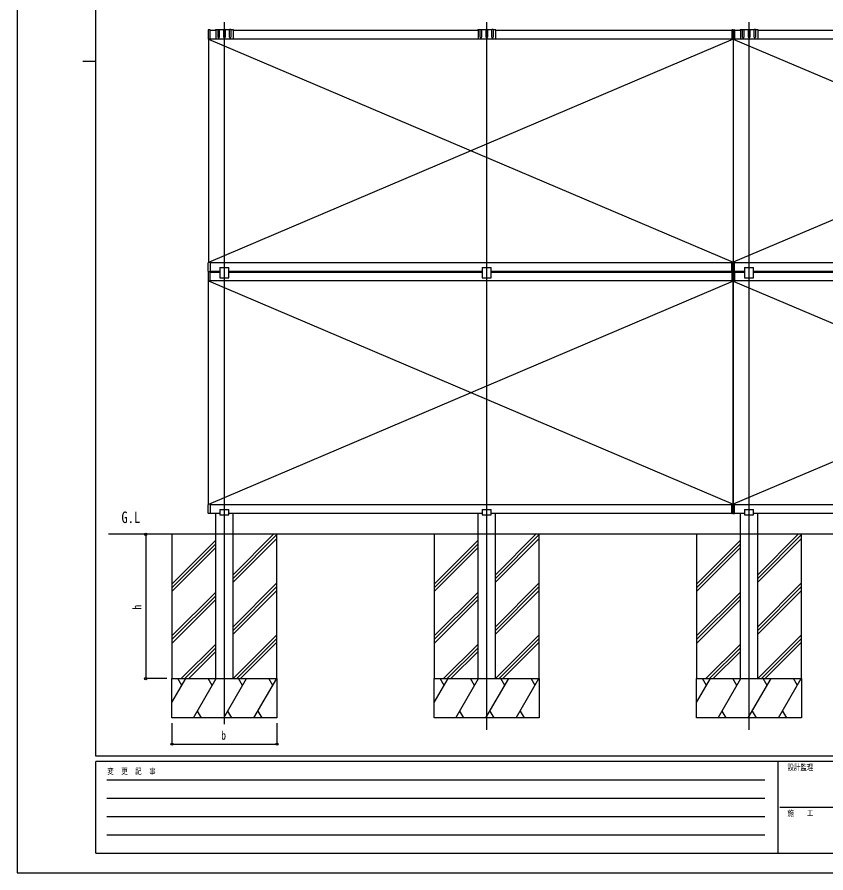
# Model space of a CAD drawing. Units: millimetres, scale not verified. Extents: x -4205 to 4205, y -2970 to 2970.
# Drawn here: x -4205 to -1122, y -2970 to 293 of the extents above; entities that cross this region are included whole.
import ezdxf
from ezdxf.enums import TextEntityAlignment as Align

# ---------------------------------------------------------------- set-up
doc = ezdxf.new("R2010")
doc.units = ezdxf.units.MM
doc.header["$LTSCALE"] = 16
for name, color, linetype in [('0-2_USER1', 3, 'Continuous'), ('0-3_YKK_12', 2, 'Continuous'), ('0-4_YKK_A1', 4, 'Continuous'), ('0-5_YKK_D', 6, 'Continuous'), ('0-6_YKK_ZWAK', 7, 'Continuous')]:
    doc.layers.add(name, color=color, linetype=linetype)
doc.styles.add('ＭＳ ゴシック', font='')
doc.styles.get('ＭＳ ゴシック').set_extended_font_data('MS Gothic')

msp = doc.modelspace()

# ---------------------------------------------------------------- linework, layer by layer
at = {"layer": '0-3_YKK_12'}
for p, q in [((-3414.72, -2402.53), (-3414.72, 274.2)), ((-2414.82, -2424.8), (-2414.82, 274.2)), ((-1414.82, -2424.8), (-1414.82, 274.2))]:
    msp.add_line(p, q, dxfattribs=at)
at = {"layer": '0-4_YKK_A1'}
for p, q in [((-3477.32, 243.12), (-3477.32, 210.48)), ((-3469.64, 244.53), (-3476.38, 244.11)), ((-3469.32, 243.42), (-3447.72, 243.42)), ((-3439.22, 244.92), (-3447.72, 244.92)), ((-3447.72, 244.92), (-3447.72, 210.91)), ((-3439.22, 215.92), (-3439.22, 244.92)), ((-3438.22, 245.92), (-3435.22, 245.92)), ((-3417.22, 244.92), (-3434.22, 244.92)), ((-3434.22, 244.92), (-3434.22, 215.92)), ((-3417.22, 215.92), (-3417.22, 244.92)), ((-3416.22, 245.92), (-3413.22, 245.92)), ((-3395.22, 244.92), (-3412.22, 244.92)), ((-3412.22, 244.92), (-3412.22, 215.92)), ((-3395.22, 215.92), (-3395.22, 244.92)), ((-3391.22, 245.92), (-3394.22, 245.92)), ((-3381.72, 244.92), (-3390.22, 244.92)), ((-3390.22, 244.92), (-3390.22, 215.92)), ((-3381.72, 244.92), (-3381.72, 210.91)), ((-3381.72, 243.42), (-2447.82, 243.42)), ((-2439.32, 244.92), (-2447.82, 244.92)), ((-2447.82, 244.92), (-2447.82, 210.91)), ((-2439.32, 215.92), (-2439.32, 244.92)), ((-2438.32, 245.92), (-2435.32, 245.92)), ((-2417.32, 244.92), (-2434.32, 244.92)), ((-2434.32, 244.92), (-2434.32, 215.92)), ((-2417.32, 215.92), (-2417.32, 244.92)), ((-2416.32, 245.92), (-2413.32, 245.92)), ((-2395.32, 244.92), (-2412.32, 244.92)), ((-2412.32, 244.92), (-2412.32, 215.92)), ((-2395.32, 215.92), (-2395.32, 244.92)), ((-2391.32, 245.92), (-2394.32, 245.92)), ((-2381.82, 244.92), (-2390.32, 244.92)), ((-2390.32, 244.92), (-2390.32, 215.92)), ((-2381.82, 244.92), (-2381.82, 210.91)), ((-2381.82, 243.42), (-1479.83, 243.42)), ((-1479.83, 244.07), (-1479.83, 243.27)), ((-1479.83, 243.27), (-1479.83, 210.04)), ((-1475.33, 244.54), (-1479.64, 244.27)), ((-1475.33, 243.54), (-1475.33, 210.04)), ((-1475.32, 243.42), (-1475.32, -676.58)), ((-1470.83, 244.07), (-1470.83, 243.27)), ((-1470.83, 243.27), (-1470.83, 210.04)), ((-1470.82, 243.42), (-1447.72, 243.42)), ((-1439.32, 244.92), (-1447.82, 244.92)), ((-1447.82, 244.92), (-1447.82, 210.91)), ((-1439.32, 215.92), (-1439.32, 244.92)), ((-1438.32, 245.92), (-1435.32, 245.92)), ((-1417.32, 244.92), (-1434.32, 244.92)), ((-1434.32, 244.92), (-1434.32, 215.92)), ((-1417.32, 215.92), (-1417.32, 244.92)), ((-1416.32, 245.92), (-1413.32, 245.92)), ((-1395.32, 244.92), (-1412.32, 244.92)), ((-1412.32, 244.92), (-1412.32, 215.92)), ((-1395.32, 215.92), (-1395.32, 244.92)), ((-1391.32, 245.92), (-1394.32, 245.92)), ((-1381.82, 244.92), (-1390.32, 244.92)), ((-1390.32, 244.92), (-1390.32, 215.92)), ((-1381.82, 244.92), (-1381.82, 210.91)), ((-1381.72, 243.42), (-447.82, 243.42)), ((-3469.64, 209.07), (-3476.38, 209.48)), ((-3475.32, 209.41), (-1475.32, -642.02)), ((-3475.32, 209.41), (-3475.32, -642.58)), ((-1475.33, 209.04), (-3475.32, -642.58)), ((-3469.32, 209.36), (-3469.32, 210.05)), ((-1479.83, 209.42), (-3469.32, 209.42)), ((-3446.72, 209.91), (-3415.18, 209.91)), ((-3414.88, 209.91), (-3414.56, 209.91)), ((-3414.26, 209.91), (-3382.72, 209.91)), ((-2446.82, 209.91), (-2415.28, 209.91)), ((-2414.98, 209.91), (-2414.66, 209.91)), ((-2414.36, 209.91), (-2382.82, 209.91)), ((-1479.83, 210.04), (-1479.83, 209.24)), ((-1479.26, 209.04), (-1475.33, 209.04)), ((-1475.33, 209.04), (-1475.33, 210.04)), ((-1471.39, 209.04), (-1475.33, 209.04)), ((-1475.32, 209.41), (-1475.32, -642.58)), ((524.67, 209.12), (-1475.32, -642.02)), ((-1475.32, 209.04), (524.67, -642.28)), ((-1470.83, 210.04), (-1470.83, 209.24)), ((518.68, 209.42), (-1470.82, 209.42)), ((-1446.82, 209.91), (-1415.28, 209.91)), ((-1414.98, 209.91), (-1414.66, 209.91)), ((-1414.36, 209.91), (-1382.82, 209.91)), ((-3477.32, -676.28), (-3477.32, -643.64)), ((-3469.64, -642.23), (-3476.38, -642.64)), ((-3469.32, -642.53), (-3469.32, -643.21)), ((-3469.32, -642.58), (-1479.83, -642.58)), ((-1479.83, -643.02), (-1479.83, -642.22)), ((-1479.83, -676.26), (-1479.83, -643.02)), ((-1479.26, -642.02), (-1475.33, -642.02)), ((-1475.33, -642.02), (-1475.33, -643.02)), ((-1471.39, -642.02), (-1475.33, -642.02)), ((-1475.33, -676.52), (-1475.33, -643.02)), ((-1470.83, -643.02), (-1470.83, -642.22)), ((-1470.83, -676.26), (-1470.83, -643.02)), ((-1470.82, -642.58), (518.68, -642.58)), ((-3477.32, -679.38), (-3477.32, -712.02)), ((-3469.64, -677.69), (-3476.38, -677.28)), ((-3469.64, -677.97), (-3476.38, -678.39)), ((-3432.02, -676.58), (-3469.32, -676.58)), ((-3469.32, -679.08), (-3432.02, -679.08)), ((-3432.02, -661.48), (-3397.42, -661.48)), ((-3432.02, -661.48), (-3432.02, -701.58)), ((-3397.42, -701.58), (-3397.42, -661.48)), ((-2432.12, -676.58), (-3397.42, -676.58)), ((-3397.42, -679.08), (-2432.12, -679.08)), ((-2432.12, -661.48), (-2397.52, -661.48)), ((-2432.12, -661.48), (-2432.12, -701.58)), ((-2397.52, -701.58), (-2397.52, -661.48)), ((-1479.83, -676.58), (-2397.52, -676.58)), ((-2397.52, -679.08), (-1479.83, -679.08)), ((-1479.83, -677.06), (-1479.83, -676.26)), ((-1479.83, -678.43), (-1479.83, -679.23)), ((-1479.83, -679.23), (-1479.83, -712.46)), ((-1475.33, -677.52), (-1479.64, -677.26)), ((-1475.33, -677.96), (-1479.64, -678.23)), ((-1475.33, -678.96), (-1475.33, -712.46)), ((-1475.32, -679.08), (-1475.32, -1599.08)), ((-1470.83, -677.06), (-1470.83, -676.26)), ((-1432.02, -676.58), (-1470.83, -676.58)), ((-1470.83, -678.43), (-1470.83, -679.23)), ((-1470.83, -679.08), (-1432.02, -679.08)), ((-1470.83, -679.23), (-1470.83, -712.46)), ((-1432.12, -661.48), (-1397.52, -661.48)), ((-1432.12, -661.48), (-1432.12, -701.58)), ((-1397.52, -701.58), (-1397.52, -661.48)), ((-432.12, -676.58), (-1397.42, -676.58)), ((-1397.42, -679.08), (-432.12, -679.08)), ((-3469.64, -713.43), (-3476.38, -713.02)), ((-3475.32, -713.09), (-1475.32, -1564.52)), ((-3475.32, -1565.08), (-3475.32, -713.09)), ((-1475.33, -713.46), (-3475.32, -1565.08)), ((-3469.32, -713.14), (-3469.32, -712.45)), ((-1479.83, -713.08), (-3469.32, -713.08)), ((-3432.02, -701.58), (-3397.42, -701.58)), ((-2432.12, -701.58), (-2397.52, -701.58)), ((-1479.83, -712.46), (-1479.83, -713.26)), ((-1479.26, -713.46), (-1475.33, -713.46)), ((-1475.33, -713.46), (-1475.33, -712.46)), ((524.67, -713.38), (-1475.33, -1564.52)), ((-1471.39, -713.46), (-1475.33, -713.46)), ((-1475.32, -1565.08), (-1475.32, -713.09)), ((-1475.32, -713.46), (524.67, -1564.78)), ((-1470.83, -712.46), (-1470.83, -713.26)), ((518.68, -713.08), (-1470.82, -713.08)), ((-1432.12, -701.58), (-1397.52, -701.58)), ((-3477.32, -1598.78), (-3477.32, -1566.14)), ((-3469.64, -1564.73), (-3476.38, -1565.14)), ((-3469.32, -1565.03), (-3469.32, -1565.71)), ((-3469.32, -1565.08), (-1479.83, -1565.08)), ((-1479.83, -1565.52), (-1479.83, -1564.72)), ((-1479.83, -1598.76), (-1479.83, -1565.52)), ((-1479.26, -1564.52), (-1475.33, -1564.52)), ((-1475.33, -1564.52), (-1475.33, -1565.52)), ((-1471.39, -1564.52), (-1475.33, -1564.52)), ((-1475.33, -1599.02), (-1475.33, -1565.52)), ((-1470.83, -1565.52), (-1470.83, -1564.72)), ((-1470.83, -1598.76), (-1470.83, -1565.52)), ((-1470.82, -1565.08), (518.68, -1565.08)), ((-3432.02, -1584.08), (-3397.42, -1584.08)), ((-3432.02, -1584.08), (-3432.02, -1605.08)), ((-3397.42, -1605.08), (-3397.42, -1584.08)), ((-2432.12, -1584.08), (-2397.52, -1584.08)), ((-2432.12, -1584.08), (-2432.12, -1605.08)), ((-2397.52, -1605.08), (-2397.52, -1584.08)), ((-1479.83, -1599.56), (-1479.83, -1598.76)), ((-1470.83, -1599.56), (-1470.83, -1598.76)), ((-1432.12, -1584.08), (-1397.52, -1584.08)), ((-1432.12, -1584.08), (-1432.12, -1605.08)), ((-1397.52, -1605.08), (-1397.52, -1584.08)), ((-3469.64, -1600.19), (-3476.38, -1599.78)), ((-3432.02, -1599.08), (-3469.32, -1599.08)), ((-3447.72, -1679.08), (-3447.72, -1599.08)), ((-3432.02, -1605.08), (-3397.42, -1605.08)), ((-2432.12, -1599.08), (-3397.42, -1599.08)), ((-3381.72, -1679.08), (-3381.72, -1599.08)), ((-2447.82, -1679.08), (-2447.82, -1599.08)), ((-2432.12, -1605.08), (-2397.52, -1605.08)), ((-1479.83, -1599.08), (-2397.52, -1599.08)), ((-2381.82, -1679.08), (-2381.82, -1599.08)), ((-1475.33, -1600.02), (-1479.64, -1599.76)), ((-1432.12, -1599.08), (-1470.82, -1599.08)), ((-1447.82, -1679.08), (-1447.82, -1599.08)), ((-1432.12, -1605.08), (-1397.52, -1605.08)), ((-432.12, -1599.08), (-1397.52, -1599.08)), ((-1381.82, -1679.08), (-1381.82, -1599.08)), ((898.74, -1679.08), (-3856.56, -1679.08)), ((-3447.72, -2229.08), (-3447.72, -1679.08)), ((-3381.72, -2229.08), (-3381.72, -1679.08)), ((-3381.72, -1847.69), (-3213.11, -1679.08)), ((-3381.72, -1833.55), (-3227.25, -1679.08)), ((-3381.72, -1861.84), (-3214.72, -1694.84)), ((-2447.82, -2229.08), (-2447.82, -1679.08)), ((-2381.82, -2229.08), (-2381.82, -1679.08)), ((-2381.82, -1847.69), (-2213.21, -1679.08)), ((-2381.82, -1833.55), (-2227.35, -1679.08)), ((-2381.82, -1861.84), (-2214.82, -1694.84)), ((-1447.82, -2229.08), (-1447.82, -1679.08)), ((-1381.82, -2229.08), (-1381.82, -1679.08)), ((-1381.82, -1847.69), (-1213.21, -1679.08)), ((-1381.82, -1833.55), (-1227.35, -1679.08)), ((-1381.82, -1861.84), (-1214.82, -1694.84)), ((-3614.72, -1868.56), (-3447.72, -1701.56)), ((-3614.72, -1882.7), (-3447.72, -1715.7)), ((-2614.82, -1868.56), (-2447.82, -1701.56)), ((-2614.82, -1882.7), (-2447.82, -1715.7)), ((-1614.82, -1868.56), (-1447.82, -1701.56)), ((-1614.82, -1882.7), (-1447.82, -1715.7)), ((-3614.72, -1896.84), (-3447.72, -1729.85)), ((-2614.82, -1896.84), (-2447.82, -1729.85)), ((-1614.82, -1896.84), (-1447.82, -1729.85)), ((-3381.72, -2031.54), (-3214.72, -1864.54)), ((-3381.72, -2045.68), (-3214.72, -1878.68)), ((-2381.82, -2031.54), (-2214.82, -1864.54)), ((-2381.82, -2045.68), (-2214.82, -1878.68)), ((-1381.82, -2031.54), (-1214.82, -1864.54)), ((-1381.82, -2045.68), (-1214.82, -1878.68)), ((-3614.72, -2066.55), (-3447.72, -1899.55)), ((-3614.72, -2080.69), (-3447.72, -1913.69)), ((-3381.72, -2059.82), (-3214.72, -1892.83)), ((-2614.82, -2066.55), (-2447.82, -1899.55)), ((-2614.82, -2080.69), (-2447.82, -1913.69)), ((-2381.82, -2059.82), (-2214.82, -1892.83)), ((-1614.82, -2066.55), (-1447.82, -1899.55)), ((-1614.82, -2080.69), (-1447.82, -1913.69)), ((-1381.82, -2059.82), (-1214.82, -1892.83)), ((-3614.72, -2094.83), (-3447.72, -1927.84)), ((-2614.82, -2094.83), (-2447.82, -1927.84)), ((-1614.82, -2094.83), (-1447.82, -1927.84)), ((-3381.27, -2229.08), (-3214.72, -2062.53)), ((-3367.13, -2229.08), (-3214.72, -2076.67)), ((-2381.37, -2229.08), (-2214.82, -2062.53)), ((-2367.23, -2229.08), (-2214.82, -2076.67)), ((-1381.37, -2229.08), (-1214.82, -2062.53)), ((-1367.23, -2229.08), (-1214.82, -2076.67)), ((-3579.26, -2229.08), (-3447.72, -2097.54)), ((-3565.12, -2229.08), (-3447.72, -2111.68)), ((-3352.99, -2229.08), (-3214.72, -2090.81)), ((-2579.36, -2229.08), (-2447.82, -2097.54)), ((-2565.22, -2229.08), (-2447.82, -2111.68)), ((-2353.09, -2229.08), (-2214.82, -2090.81)), ((-1579.36, -2229.08), (-1447.82, -2097.54)), ((-1565.22, -2229.08), (-1447.82, -2111.68)), ((-1353.09, -2229.08), (-1214.82, -2090.81)), ((-3550.98, -2229.08), (-3447.72, -2125.82)), ((-2551.08, -2229.08), (-2447.82, -2125.82)), ((-1551.08, -2229.08), (-1447.82, -2125.82)), ((-3614.72, -2320.59), (-3561.89, -2229.08)), ((-3576.89, -2255.06), (-3591.89, -2229.08)), ((-3533.02, -2379.08), (-3446.42, -2229.08)), ((-3461.42, -2255.06), (-3476.42, -2229.08)), ((-3417.55, -2379.08), (-3330.95, -2229.08)), ((-3345.95, -2255.06), (-3360.95, -2229.08)), ((-3302.08, -2379.08), (-3215.48, -2229.08)), ((-3230.48, -2255.06), (-3245.48, -2229.08)), ((-2614.82, -2320.59), (-2561.99, -2229.08)), ((-2576.99, -2255.06), (-2591.99, -2229.08)), ((-2533.12, -2379.08), (-2446.52, -2229.08)), ((-2461.52, -2255.06), (-2476.52, -2229.08)), ((-2417.65, -2379.08), (-2331.05, -2229.08)), ((-2346.05, -2255.06), (-2361.05, -2229.08)), ((-2302.18, -2379.08), (-2215.58, -2229.08)), ((-2230.58, -2255.06), (-2245.58, -2229.08)), ((-1614.82, -2320.59), (-1561.99, -2229.08)), ((-1576.99, -2255.06), (-1591.99, -2229.08)), ((-1533.12, -2379.08), (-1446.52, -2229.08)), ((-1461.52, -2255.06), (-1476.52, -2229.08)), ((-1417.65, -2379.08), (-1331.05, -2229.08)), ((-1346.05, -2255.06), (-1361.05, -2229.08)), ((-1302.18, -2379.08), (-1215.58, -2229.08)), ((-1230.58, -2255.06), (-1245.58, -2229.08)), ((-3518.02, -2353.1), (-3503.03, -2379.08)), ((-3402.55, -2353.1), (-3387.55, -2379.08)), ((-3287.08, -2353.1), (-3272.08, -2379.08)), ((-2518.12, -2353.1), (-2503.13, -2379.08)), ((-2402.65, -2353.1), (-2387.65, -2379.08)), ((-2287.18, -2353.1), (-2272.18, -2379.08)), ((-1518.12, -2353.1), (-1503.13, -2379.08)), ((-1402.65, -2353.1), (-1387.65, -2379.08)), ((-1287.18, -2353.1), (-1272.18, -2379.08))]:
    msp.add_line(p, q, dxfattribs=at)
for points in [[(-3469.32, 210.05), (-3469.32, 243.55), (-3469.32, 244.23)], [(-1475.33, 243.54), (-1475.33, 244.54), (-1471.01, 244.27)], [(-3469.32, -643.21), (-3469.32, -676.71), (-3469.32, -677.39)], [(-3469.32, -712.45), (-3469.32, -678.95), (-3469.32, -678.27)], [(-1475.33, -676.52), (-1475.33, -677.52), (-1471.01, -677.26)], [(-1475.33, -678.96), (-1475.33, -677.96), (-1471.01, -678.23)], [(-3469.32, -1565.71), (-3469.32, -1599.21), (-3469.32, -1599.89)], [(-1475.33, -1599.02), (-1475.33, -1600.02), (-1471.01, -1599.76)]]:
    msp.add_lwpolyline(points, dxfattribs=at)
for points in [[(-3614.72, -2229.08), (-3214.72, -2229.08), (-3214.72, -1679.08), (-3614.72, -1679.08)], [(-2614.82, -2229.08), (-2214.82, -2229.08), (-2214.82, -1679.08), (-2614.82, -1679.08)], [(-1614.82, -2229.08), (-1214.82, -2229.08), (-1214.82, -1679.08), (-1614.82, -1679.08)], [(-3614.72, -2229.08), (-3214.72, -2229.08), (-3214.72, -2379.08), (-3614.72, -2379.08)], [(-2614.82, -2229.08), (-2214.82, -2229.08), (-2214.82, -2379.08), (-2614.82, -2379.08)], [(-1614.82, -2229.08), (-1214.82, -2229.08), (-1214.82, -2379.08), (-1614.82, -2379.08)]]:
    msp.add_lwpolyline(points, close=True, dxfattribs=at)
for centre, radius, start, end in [((-3476.32, 243.12), 1, 93.5, 180), ((-3469.62, 244.23), 0.3, 0, 93.5), ((-3447.72, 242.92), 2, 90, 165.52248), ((-3438.22, 244.92), 1, 90, 180), ((-3435.22, 244.92), 1, 0, 90), ((-3416.22, 244.92), 1, 90, 180), ((-3413.22, 244.92), 1, 0, 90), ((-3394.22, 244.92), 1, 90, 180), ((-3391.22, 244.92), 1, 0, 90), ((-3381.72, 242.92), 2, 14.47752, 90), ((-2447.82, 242.92), 2, 90, 165.52248), ((-2438.32, 244.92), 1, 90, 180), ((-2435.32, 244.92), 1, 0, 90), ((-2416.32, 244.92), 1, 90, 180), ((-2413.32, 244.92), 1, 0, 90), ((-2394.32, 244.92), 1, 90, 180), ((-2391.32, 244.92), 1, 0, 90), ((-2381.82, 242.92), 2, 14.47752, 90), ((-1479.63, 244.07), 0.2, 93.5, 180), ((-1471.03, 244.07), 0.2, 0, 86.5), ((-1447.82, 242.92), 2, 90, 165.52248), ((-1438.32, 244.92), 1, 90, 180), ((-1435.32, 244.92), 1, 0, 90), ((-1416.32, 244.92), 1, 90, 180), ((-1413.32, 244.92), 1, 0, 90), ((-1394.32, 244.92), 1, 90, 180), ((-1391.32, 244.92), 1, 0, 90), ((-1381.82, 242.92), 2, 14.47752, 90), ((-3476.32, 210.48), 1, 180, 266.5), ((-3469.62, 209.36), 0.3, 266.5, 0), ((-3446.72, 210.91), 1, 180, 270), ((-3436.72, 215.92), 2.5, 180, 0), ((-3414.72, 215.92), 2.5, 180, 0), ((-3414.72, 209.71), 0.5, 23.57818, 156.42182), ((-3392.72, 215.92), 2.5, 180, 0), ((-3382.72, 210.91), 1, 270, 0), ((-2446.82, 210.91), 1, 180, 270), ((-2436.82, 215.92), 2.5, 180, 0), ((-2414.82, 215.92), 2.5, 180, 0), ((-2414.82, 209.71), 0.5, 23.57818, 156.42182), ((-2392.82, 215.92), 2.5, 180, 0), ((-2382.82, 210.91), 1, 270, 0), ((-1479.62, 209.24), 0.201, 179.90369, 269.4192), ((-1471.03, 209.24), 0.201, 270.5808, 0.09631), ((-1446.82, 210.91), 1, 180, 270), ((-1436.82, 215.92), 2.5, 180, 0), ((-1414.82, 215.92), 2.5, 180, 0), ((-1414.82, 209.71), 0.5, 23.57818, 156.42182), ((-1392.82, 215.92), 2.5, 180, 0), ((-1382.82, 210.91), 1, 270, 0), ((-3476.32, -643.64), 1, 93.5, 180), ((-3469.62, -642.53), 0.3, 0, 93.5), ((-1479.62, -642.22), 0.201, 90.5808, 180.09631), ((-1471.03, -642.22), 0.201, 359.90369, 89.4192), ((-3476.32, -676.28), 1, 180, 266.5), ((-3476.32, -679.38), 1, 93.5, 180), ((-3469.62, -677.39), 0.3, 266.5, 0), ((-3469.62, -678.27), 0.3, 0, 93.5), ((-1479.63, -677.06), 0.2, 180, 266.5), ((-1479.63, -678.43), 0.2, 93.5, 180), ((-1471.03, -677.06), 0.2, 273.5, 0), ((-1471.03, -678.43), 0.2, 0, 86.5), ((-3476.32, -712.02), 1, 180, 266.5), ((-3469.62, -713.14), 0.3, 266.5, 0), ((-1479.62, -713.26), 0.201, 179.90369, 269.4192), ((-1471.03, -713.26), 0.201, 270.5808, 0.09631), ((-3476.32, -1566.14), 1, 93.5, 180), ((-3469.62, -1565.03), 0.3, 0, 93.5), ((-1479.62, -1564.72), 0.201, 90.5808, 180.09631), ((-1471.03, -1564.72), 0.201, 359.90369, 89.4192), ((-3476.32, -1598.78), 1, 180, 266.5), ((-3469.62, -1599.89), 0.3, 266.5, 0), ((-1479.63, -1599.56), 0.2, 180, 266.5), ((-1471.03, -1599.56), 0.2, 273.5, 0)]:
    msp.add_arc(centre, radius, start, end, dxfattribs=at)
for centre, start_param, end_param in [((-1479.26, 210.04), 4.6587856, 4.712389), ((-1471.39, 210.04), 4.712389, 4.7659923), ((-1479.26, -643.02), 1.5707963, 1.6243997), ((-1471.39, -643.02), 1.517193, 1.5707963), ((-1479.26, -712.46), 4.6587856, 4.712389), ((-1471.39, -712.46), 4.712389, 4.7659923), ((-1479.26, -1565.52), 1.5707963, 1.6243997), ((-1471.39, -1565.52), 1.517193, 1.5707963)]:
    msp.add_ellipse(centre, major_axis=(6.74, 0), ratio=0.148374, start_param=start_param, end_param=end_param, dxfattribs=at)
at = {"layer": '0-5_YKK_D'}
for p, q in [((-3634.72, -1679.08), (-3715.72, -1679.08)), ((-3714.72, -1679.08), (-3714.72, -2229.08)), ((-3634.72, -2229.08), (-3715.72, -2229.08)), ((-3614.72, -2399.08), (-3614.72, -2480.08)), ((-3214.72, -2399.08), (-3214.72, -2480.08)), ((-3614.72, -2479.08), (-3214.72, -2479.08))]:
    msp.add_line(p, q, dxfattribs=at)
for centre in [(-3714.72, -1679.08), (-3714.72, -2229.08), (-3614.72, -2479.08), (-3214.72, -2479.08)]:
    msp.add_circle(centre, 4.25, dxfattribs=at)
at = {"layer": '0-6_YKK_ZWAK'}
for p, q in [((-3904.98, -2525), (-3904.98, 2775)), ((-3954.98, 125), (-3904.98, 125)), ((3895.02, -2525), (-3904.98, -2525)), ((-1304.98, -2545), (-3904.98, -2545)), ((-3904.98, -2895), (-3904.98, -2545)), ((-1304.98, -2545), (-1304.98, -2895)), ((-4.98, -2545), (-1304.98, -2545)), ((-3862.48, -2615), (-1354.98, -2615)), ((-3862.48, -2685), (-1354.98, -2685)), ((-1297.48, -2720), (-4.98, -2720)), ((-3862.48, -2755), (-1354.98, -2755)), ((-3862.48, -2825), (-1354.98, -2825)), ((-3904.98, -2895), (-1304.98, -2895)), ((-1304.98, -2895), (-4.98, -2895))]:
    msp.add_line(p, q, dxfattribs=at)
msp.add_lwpolyline([(-4205, -2970), (4205, -2970), (4205, 2970), (-4205, 2970)], close=True, dxfattribs=at)

# ---------------------------------------------------------------- texts
at = {"layer": '0-2_USER1', "style": 'ＭＳ ゴシック', "width": 0.8}
msp.add_text('G.L', height=43.99, dxfattribs=at).set_placement((-3807.34, -1649.34), align=Align.BOTTOM_LEFT)
at = {"layer": '0-5_YKK_D', "style": 'ＭＳ ゴシック', "width": 0.8}
msp.add_text('h', height=32.99, rotation=90, dxfattribs=at).set_placement((-3721.72, -1966.08), align=Align.BOTTOM_LEFT)
msp.add_text('b', height=32.99, dxfattribs=at).set_placement((-3426.72, -2472.08), align=Align.BOTTOM_LEFT)
at = {"layer": '0-6_YKK_ZWAK', "style": 'ＭＳ ゴシック', "width": 0.8}
for s, p in [('変  更  記  事', (-3861.31, -2600)), ('設計監理', (-1268.31, -2585)), ('施\u3000\u3000工', (-1268.31, -2760))]:
    msp.add_text(s, height=21.99, dxfattribs=at).set_placement(p, align=Align.BOTTOM_LEFT)

doc.saveas('drawing.dxf')
